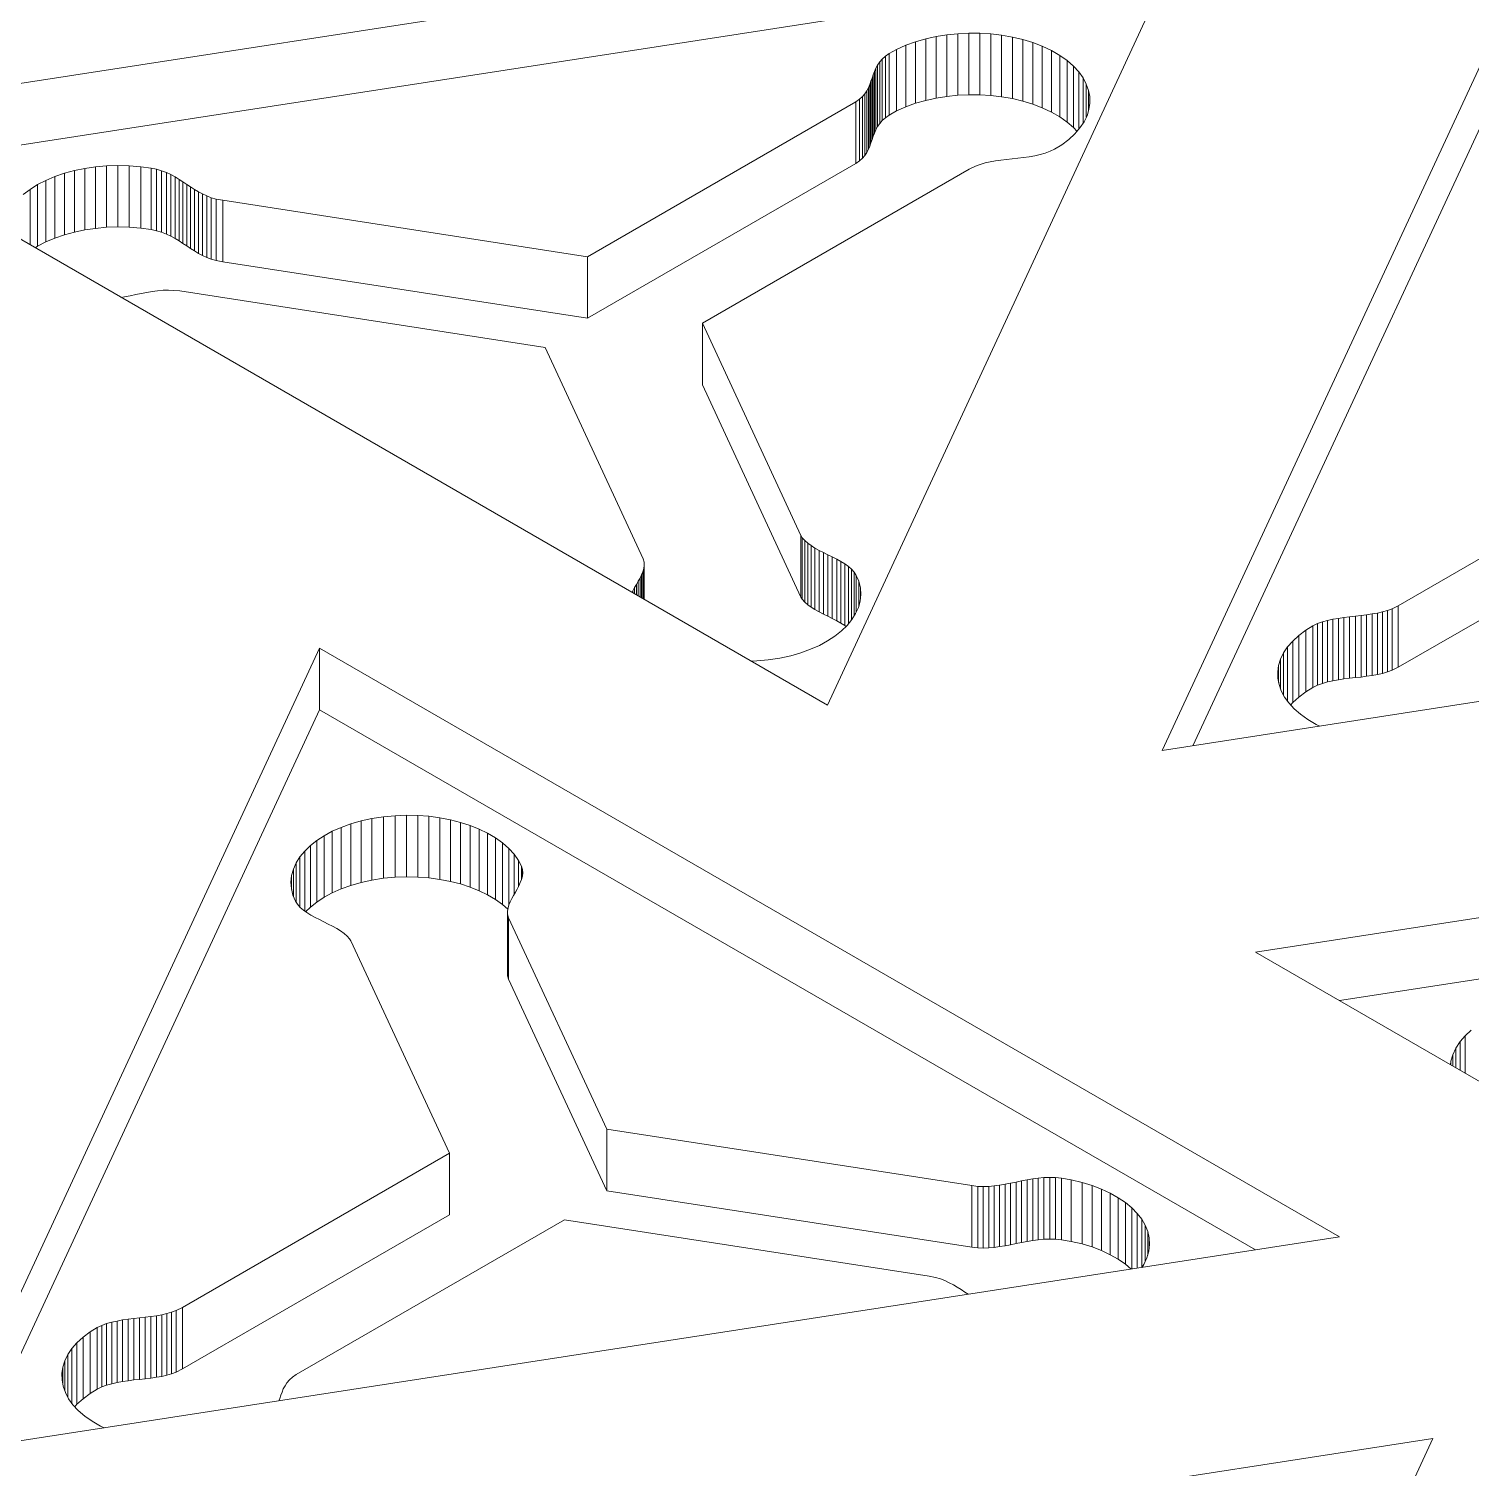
# Model space of a CAD drawing. Header units: inches. Extents: x 2.5 to 18.9, y 2.6 to 12.3.
# Drawn here: x 5.254 to 6.45, y 7.452 to 8.645 of the extents above; entities that cross this region are included whole.
import ezdxf

# ---------------------------------------------------------------- set-up
doc = ezdxf.new("R2010")
doc.units = ezdxf.units.IN
doc.header["$MEASUREMENT"] = 0

# ---------------------------------------------------------------- blocks, each defined once
blk = doc.blocks.new('A$C39963D99')
at = {"color": 0, "linetype": 'Continuous', "lineweight": 0, "extrusion": (3.33067e-16, 0.816497, 0.57735)}
for p, q in [((8.2066, -2.0284), (9.3617, -1.8497)), ((9.3617, -1.8497), (9.0522, -2.5166)), ((9.3298, -2.5543), (9.6393, -1.8874)), ((9.3362, -1.9047), (8.2763, -2.0686)), ((9.6393, -1.9385), (9.3553, -2.5504)), ((9.1423, -1.9622), (9.1512, -1.9607)), ((9.1512, -1.9607), (9.1603, -1.9598)), ((9.1512, -2.0118), (9.1512, -1.9607)), ((9.1603, -1.9598), (9.1694, -1.9594)), ((9.1603, -2.0108), (9.1603, -1.9598)), ((9.1694, -2.0104), (9.1694, -1.9594)), ((9.1694, -1.9594), (9.1786, -1.9594)), ((9.1786, -2.0105), (9.1786, -1.9594)), ((9.1786, -1.9594), (9.1877, -1.96)), ((9.1877, -2.011), (9.1877, -1.96)), ((9.1877, -1.96), (9.1967, -1.961)), ((9.1967, -2.0121), (9.1967, -1.961)), ((9.1967, -1.961), (9.2056, -1.9626)), ((9.1034, -1.9763), (9.1096, -1.9729)), ((9.1096, -1.9729), (9.1173, -1.9694)), ((9.1096, -2.0239), (9.1096, -1.9729)), ((9.1173, -1.9694), (9.1253, -1.9665)), ((9.1173, -2.0205), (9.1173, -1.9694)), ((9.1253, -1.9665), (9.1337, -1.9641)), ((9.1253, -2.0175), (9.1253, -1.9665)), ((9.1337, -1.9641), (9.1423, -1.9622)), ((9.1337, -2.0151), (9.1337, -1.9641)), ((9.1423, -2.0132), (9.1423, -1.9622)), ((9.2056, -2.0136), (9.2056, -1.9626)), ((9.2056, -1.9626), (9.2142, -1.9646)), ((9.2142, -2.0157), (9.2142, -1.9646)), ((9.2142, -1.9646), (9.2225, -1.9672)), ((9.2225, -2.0182), (9.2225, -1.9672)), ((9.2225, -1.9672), (9.2304, -1.9702)), ((9.2304, -2.0213), (9.2304, -1.9702)), ((9.2304, -1.9702), (9.2379, -1.9738)), ((9.0938, -1.9858), (9.0956, -1.9832)), ((9.0956, -1.9832), (9.0977, -1.9808)), ((9.0956, -2.0343), (9.0956, -1.9832)), ((9.0977, -1.9808), (9.1003, -1.9785)), ((9.0977, -2.0318), (9.0977, -1.9808)), ((9.1003, -1.9785), (9.1034, -1.9763)), ((9.1003, -2.0295), (9.1003, -1.9785)), ((9.1034, -2.0273), (9.1034, -1.9763)), ((9.2379, -2.0248), (9.2379, -1.9738)), ((9.2379, -1.9738), (9.2449, -1.9778)), ((9.2449, -2.0288), (9.2449, -1.9778)), ((9.2449, -1.9778), (9.251, -1.9821)), ((9.251, -2.0331), (9.251, -1.9821)), ((9.251, -1.9821), (9.2563, -1.9867)), ((9.0883, -1.9993), (9.0893, -1.9966)), ((9.0893, -1.9966), (9.0902, -1.9939)), ((9.0893, -2.0476), (9.0893, -1.9966)), ((9.0902, -1.9939), (9.0912, -1.9911)), ((9.0902, -2.0449), (9.0902, -1.9939)), ((9.0912, -1.9911), (9.0924, -1.9884)), ((9.0912, -2.0422), (9.0912, -1.9911)), ((9.0924, -1.9884), (9.0938, -1.9858)), ((9.0924, -2.0395), (9.0924, -1.9884)), ((9.0938, -2.0368), (9.0938, -1.9858)), ((9.2563, -2.0377), (9.2563, -1.9867)), ((9.2563, -1.9867), (9.2607, -1.9915)), ((9.2607, -2.0391), (9.2607, -1.9915)), ((9.2607, -1.9915), (9.2642, -1.9965)), ((9.2642, -2.0341), (9.2642, -1.9965)), ((9.2642, -1.9965), (9.2669, -2.0016)), ((9.0833, -2.0097), (9.0849, -2.0072)), ((9.0849, -2.0072), (9.0862, -2.0047)), ((9.0849, -2.0582), (9.0849, -2.0072)), ((9.0862, -2.0047), (9.0874, -2.002)), ((9.0862, -2.0557), (9.0862, -2.0047)), ((9.0874, -2.002), (9.0883, -1.9993)), ((9.0874, -2.053), (9.0874, -2.002)), ((9.0883, -2.0503), (9.0883, -1.9993)), ((9.2669, -2.029), (9.2669, -2.0016)), ((9.2669, -2.0016), (9.2688, -2.0068)), ((9.2688, -2.0237), (9.2688, -2.0068)), ((9.2688, -2.0068), (9.2697, -2.012)), ((8.8533, -2.1448), (9.0757, -2.0164)), ((9.0757, -2.0164), (9.0788, -2.0142)), ((9.0757, -2.0674), (9.0757, -2.0164)), ((9.0788, -2.0142), (9.0813, -2.012)), ((9.0788, -2.0653), (9.0788, -2.0142)), ((9.0813, -2.012), (9.0833, -2.0097)), ((9.0813, -2.0631), (9.0813, -2.012)), ((9.0833, -2.0607), (9.0833, -2.0097)), ((9.1173, -2.0205), (9.1096, -2.0239)), ((9.1253, -2.0175), (9.1173, -2.0205)), ((9.1337, -2.0151), (9.1253, -2.0175)), ((9.1423, -2.0132), (9.1337, -2.0151)), ((9.1512, -2.0118), (9.1423, -2.0132)), ((9.1603, -2.0108), (9.1512, -2.0118)), ((9.1694, -2.0104), (9.1603, -2.0108)), ((9.1786, -2.0105), (9.1694, -2.0104)), ((9.1877, -2.011), (9.1786, -2.0105)), ((9.1967, -2.0121), (9.1877, -2.011)), ((9.2056, -2.0136), (9.1967, -2.0121)), ((9.2142, -2.0157), (9.2056, -2.0136)), ((9.2225, -2.0182), (9.2142, -2.0157)), ((9.2304, -2.0213), (9.2225, -2.0182)), ((9.2698, -2.0173), (9.2691, -2.0226)), ((9.2697, -2.0181), (9.2697, -2.012)), ((9.2697, -2.012), (9.2698, -2.0173)), ((9.0522, -2.5166), (8.2066, -2.0284)), ((9.0977, -2.0318), (9.0956, -2.0343)), ((9.1003, -2.0295), (9.0977, -2.0318)), ((9.1034, -2.0273), (9.1003, -2.0295)), ((9.1096, -2.0239), (9.1034, -2.0273)), ((9.2379, -2.0248), (9.2304, -2.0213)), ((9.2449, -2.0288), (9.2379, -2.0248)), ((9.251, -2.0331), (9.2449, -2.0288)), ((9.265, -2.033), (9.2616, -2.038)), ((9.2675, -2.0278), (9.265, -2.033)), ((9.2691, -2.0226), (9.2675, -2.0278)), ((9.0902, -2.0449), (9.0893, -2.0476)), ((9.0912, -2.0422), (9.0902, -2.0449)), ((9.0924, -2.0395), (9.0912, -2.0422)), ((9.0938, -2.0368), (9.0924, -2.0395)), ((9.0956, -2.0343), (9.0938, -2.0368)), ((9.2563, -2.0377), (9.251, -2.0331)), ((9.2575, -2.0428), (9.2524, -2.0475)), ((9.2592, -2.0409), (9.2563, -2.0377)), ((9.2616, -2.038), (9.2575, -2.0428)), ((9.0862, -2.0557), (9.0849, -2.0582)), ((9.0874, -2.053), (9.0862, -2.0557)), ((9.0883, -2.0503), (9.0874, -2.053)), ((9.0893, -2.0476), (9.0883, -2.0503)), ((9.2406, -2.0555), (9.2368, -2.0573)), ((9.2465, -2.0519), (9.2406, -2.0555)), ((9.2524, -2.0475), (9.2465, -2.0519)), ((9.0757, -2.0674), (8.8533, -2.1958)), ((9.0788, -2.0653), (9.0757, -2.0674)), ((9.0813, -2.0631), (9.0788, -2.0653)), ((9.0833, -2.0607), (9.0813, -2.0631)), ((9.0849, -2.0582), (9.0833, -2.0607)), ((9.1788, -2.0682), (9.1751, -2.0696)), ((9.1829, -2.067), (9.1788, -2.0682)), ((9.1871, -2.0661), (9.1829, -2.067)), ((9.1915, -2.0653), (9.1871, -2.0661)), ((9.1961, -2.0647), (9.1915, -2.0653)), ((9.2007, -2.0641), (9.1961, -2.0647)), ((9.2055, -2.0636), (9.2007, -2.0641)), ((9.2102, -2.063), (9.2055, -2.0636)), ((9.2149, -2.0624), (9.2102, -2.063)), ((9.2196, -2.0618), (9.2149, -2.0624)), ((9.2241, -2.061), (9.2196, -2.0618)), ((9.2285, -2.06), (9.2241, -2.061)), ((9.2328, -2.0588), (9.2285, -2.06)), ((9.2368, -2.0573), (9.2328, -2.0588)), ((8.4043, -2.0815), (8.4117, -2.0783)), ((8.4117, -2.0783), (8.4196, -2.0756)), ((8.4117, -2.1294), (8.4117, -2.0783)), ((8.4196, -2.0756), (8.4279, -2.0734)), ((8.4196, -2.1267), (8.4196, -2.0756)), ((8.4279, -2.0734), (8.4365, -2.0716)), ((8.4279, -2.1244), (8.4279, -2.0734)), ((8.4365, -2.0716), (8.4454, -2.0702)), ((8.4365, -2.1226), (8.4365, -2.0716)), ((8.4454, -2.0702), (8.4546, -2.0694)), ((8.4454, -2.1213), (8.4454, -2.0702)), ((8.4546, -2.0694), (8.464, -2.0691)), ((8.4546, -2.1204), (8.4546, -2.0694)), ((8.464, -2.1201), (8.464, -2.0691)), ((8.464, -2.0691), (8.4734, -2.0693)), ((8.4734, -2.1203), (8.4734, -2.0693)), ((8.4734, -2.0693), (8.483, -2.0701)), ((8.483, -2.1211), (8.483, -2.0701)), ((8.483, -2.0701), (8.4914, -2.0712)), ((8.4914, -2.1222), (8.4914, -2.0712)), ((8.4914, -2.0712), (8.496, -2.0722)), ((8.496, -2.1232), (8.496, -2.0722)), ((8.496, -2.0722), (8.5002, -2.0735)), ((8.5002, -2.1245), (8.5002, -2.0735)), ((8.5002, -2.0735), (8.5041, -2.075)), ((8.5041, -2.126), (8.5041, -2.075)), ((8.5041, -2.075), (8.5078, -2.0767)), ((8.5078, -2.1278), (8.5078, -2.0767)), ((8.5078, -2.0767), (8.5113, -2.0786)), ((8.5113, -2.1297), (8.5113, -2.0786)), ((8.5113, -2.0786), (8.5147, -2.0806)), ((8.5147, -2.1317), (8.5147, -2.0806)), ((8.5147, -2.0806), (8.5179, -2.0827)), ((9.1699, -2.0722), (8.9486, -2.2)), ((9.1751, -2.0696), (9.1699, -2.0722)), ((8.3854, -2.0931), (8.3911, -2.0889)), ((8.3911, -2.0889), (8.3974, -2.085)), ((8.3911, -2.1349), (8.3911, -2.0889)), ((8.3974, -2.085), (8.4043, -2.0815)), ((8.3974, -2.136), (8.3974, -2.085)), ((8.4043, -2.1325), (8.4043, -2.0815)), ((8.5179, -2.1337), (8.5179, -2.0827)), ((8.5179, -2.0827), (8.5211, -2.0848)), ((8.5211, -2.1358), (8.5211, -2.0848)), ((8.5211, -2.0848), (8.5242, -2.0869)), ((8.5242, -2.138), (8.5242, -2.0869)), ((8.5242, -2.0869), (8.5274, -2.089)), ((8.5274, -2.14), (8.5274, -2.089)), ((8.5274, -2.089), (8.5307, -2.0909)), ((8.5307, -2.142), (8.5307, -2.0909)), ((8.5307, -2.0909), (8.5341, -2.0927)), ((8.5341, -2.1438), (8.5341, -2.0927)), ((8.5341, -2.0927), (8.5376, -2.0944)), ((8.5376, -2.1454), (8.5376, -2.0944)), ((8.5376, -2.0944), (8.5414, -2.0958)), ((8.5414, -2.1468), (8.5414, -2.0958)), ((8.5414, -2.0958), (8.5454, -2.097)), ((8.5454, -2.148), (8.5454, -2.097)), ((8.5454, -2.097), (8.5509, -2.098)), ((8.5509, -2.1491), (8.5509, -2.098)), ((8.5509, -2.098), (8.8533, -2.1448)), ((8.4196, -2.1267), (8.4117, -2.1294)), ((8.4279, -2.1244), (8.4196, -2.1267)), ((8.4365, -2.1226), (8.4279, -2.1244)), ((8.4454, -2.1213), (8.4365, -2.1226)), ((8.4546, -2.1204), (8.4454, -2.1213)), ((8.464, -2.1201), (8.4546, -2.1204)), ((8.4734, -2.1203), (8.464, -2.1201)), ((8.483, -2.1211), (8.4734, -2.1203)), ((8.4914, -2.1222), (8.483, -2.1211)), ((8.496, -2.1232), (8.4914, -2.1222)), ((8.5002, -2.1245), (8.496, -2.1232)), ((8.5041, -2.126), (8.5002, -2.1245)), ((8.5078, -2.1278), (8.5041, -2.126)), ((8.5113, -2.1297), (8.5078, -2.1278)), ((8.3974, -2.136), (8.3953, -2.1373)), ((8.4043, -2.1325), (8.3974, -2.136)), ((8.4117, -2.1294), (8.4043, -2.1325)), ((8.5147, -2.1317), (8.5113, -2.1297)), ((8.5179, -2.1337), (8.5147, -2.1317)), ((8.5211, -2.1358), (8.5179, -2.1337)), ((8.5242, -2.138), (8.5211, -2.1358)), ((8.5274, -2.14), (8.5242, -2.138)), ((8.5307, -2.142), (8.5274, -2.14)), ((8.5341, -2.1438), (8.5307, -2.142)), ((8.5376, -2.1454), (8.5341, -2.1438)), ((8.5414, -2.1468), (8.5376, -2.1454)), ((8.5454, -2.148), (8.5414, -2.1468)), ((8.5509, -2.1491), (8.5454, -2.148)), ((8.8533, -2.1958), (8.5509, -2.1491)), ((8.8533, -2.1958), (8.8533, -2.1448)), ((8.4787, -2.1762), (8.4742, -2.1771)), ((8.4833, -2.1753), (8.4787, -2.1762)), ((8.4878, -2.1744), (8.4833, -2.1753)), ((8.4924, -2.1736), (8.4878, -2.1744)), ((8.4969, -2.173), (8.4924, -2.1736)), ((8.5014, -2.1726), (8.4969, -2.173)), ((8.5059, -2.1725), (8.5014, -2.1726)), ((8.5104, -2.1727), (8.5059, -2.1725)), ((8.5154, -2.1732), (8.5104, -2.1727)), ((8.8181, -2.2201), (8.5154, -2.1732)), ((8.4695, -2.178), (8.4665, -2.1785)), ((8.4742, -2.1771), (8.4695, -2.178)), ((8.9486, -2.251), (8.9486, -2.2)), ((8.9486, -2.2), (9.0303, -2.3761)), ((8.8995, -2.3954), (8.8181, -2.2201)), ((9.0303, -2.4271), (8.9486, -2.251)), ((9.5255, -2.4342), (9.7468, -2.3064)), ((9.7468, -2.3575), (9.5255, -2.4853)), ((9.0303, -2.4271), (9.0303, -2.3761)), ((9.0303, -2.3761), (9.0314, -2.3779)), ((9.0314, -2.4289), (9.0314, -2.3779)), ((9.0314, -2.3779), (9.0334, -2.3802)), ((10.4849, -2.3757), (9.3298, -2.5543)), ((9.0334, -2.4312), (9.0334, -2.3802)), ((9.0334, -2.3802), (9.0359, -2.3824)), ((9.0359, -2.4334), (9.0359, -2.3824)), ((9.0359, -2.3824), (9.0388, -2.3844)), ((9.0388, -2.4355), (9.0388, -2.3844)), ((9.0388, -2.3844), (9.0419, -2.3864)), ((9.0419, -2.4374), (9.0419, -2.3864)), ((9.0419, -2.3864), (9.0454, -2.3883)), ((9.0454, -2.4393), (9.0454, -2.3883)), ((9.0454, -2.3883), (9.0489, -2.3901)), ((9.0489, -2.4412), (9.0489, -2.3901)), ((9.0489, -2.3901), (9.0526, -2.392)), ((8.8992, -2.4061), (8.9, -2.4035)), ((8.9003, -2.3982), (8.8995, -2.3954)), ((8.9, -2.4035), (8.9004, -2.4009)), ((8.9, -2.4287), (8.9, -2.4035)), ((8.9004, -2.4009), (8.9003, -2.3982)), ((8.9004, -2.4289), (8.9004, -2.4009)), ((9.0526, -2.443), (9.0526, -2.392)), ((9.0526, -2.392), (9.0563, -2.3938)), ((9.0563, -2.4448), (9.0563, -2.3938)), ((9.0563, -2.3938), (9.0599, -2.3957)), ((9.0599, -2.4467), (9.0599, -2.3957)), ((9.0599, -2.3957), (9.0634, -2.3976)), ((9.0634, -2.4486), (9.0634, -2.3976)), ((9.0634, -2.3976), (9.0666, -2.3996)), ((9.0666, -2.4506), (9.0666, -2.3996)), ((9.0666, -2.3996), (9.0696, -2.4017)), ((9.0696, -2.4493), (9.0696, -2.4017)), ((9.0696, -2.4017), (9.0723, -2.404)), ((8.8939, -2.4166), (8.8954, -2.4139)), ((8.8954, -2.4139), (8.8969, -2.4113)), ((8.8954, -2.4261), (8.8954, -2.4139)), ((8.8969, -2.4113), (8.8982, -2.4087)), ((8.8969, -2.4269), (8.8969, -2.4113)), ((8.8982, -2.4087), (8.8992, -2.4061)), ((8.8982, -2.4277), (8.8982, -2.4087)), ((8.8992, -2.4283), (8.8992, -2.4061)), ((9.0723, -2.4461), (9.0723, -2.404)), ((9.0723, -2.404), (9.0745, -2.4065)), ((9.0745, -2.4426), (9.0745, -2.4065)), ((9.0745, -2.4065), (9.0762, -2.4091)), ((9.0762, -2.4394), (9.0762, -2.4091)), ((9.0762, -2.4091), (9.0782, -2.414)), ((9.0782, -2.4345), (9.0782, -2.414)), ((9.0782, -2.414), (9.0796, -2.4195)), ((8.8904, -2.4231), (8.891, -2.4218)), ((8.891, -2.4218), (8.8924, -2.4192)), ((8.891, -2.4235), (8.891, -2.4218)), ((8.8924, -2.4192), (8.8939, -2.4166)), ((8.8924, -2.4243), (8.8924, -2.4192)), ((8.8939, -2.4252), (8.8939, -2.4166)), ((9.0314, -2.4289), (9.0303, -2.4271)), ((9.0799, -2.425), (9.0794, -2.4304)), ((9.0796, -2.4285), (9.0796, -2.4195)), ((9.0796, -2.4195), (9.0799, -2.425)), ((9.0334, -2.4312), (9.0314, -2.4289)), ((9.0359, -2.4334), (9.0334, -2.4312)), ((9.0388, -2.4355), (9.0359, -2.4334)), ((9.0419, -2.4374), (9.0388, -2.4355)), ((9.0454, -2.4393), (9.0419, -2.4374)), ((9.0489, -2.4412), (9.0454, -2.4393)), ((9.0779, -2.4357), (9.0756, -2.4408)), ((9.0794, -2.4304), (9.0779, -2.4357)), ((9.5083, -2.4403), (9.5126, -2.4394)), ((9.5126, -2.4394), (9.5166, -2.4382)), ((9.5126, -2.4904), (9.5126, -2.4394)), ((9.5166, -2.4382), (9.5204, -2.4368)), ((9.5166, -2.4892), (9.5166, -2.4382)), ((9.5204, -2.4368), (9.5255, -2.4342)), ((9.5204, -2.4878), (9.5204, -2.4368)), ((9.5255, -2.4853), (9.5255, -2.4342)), ((9.0526, -2.443), (9.0489, -2.4412)), ((9.0563, -2.4448), (9.0526, -2.443)), ((9.0599, -2.4467), (9.0563, -2.4448)), ((9.0634, -2.4486), (9.0599, -2.4467)), ((9.0666, -2.4506), (9.0634, -2.4486)), ((9.0686, -2.4506), (9.0639, -2.4552)), ((9.0677, -2.4514), (9.0666, -2.4506)), ((9.0725, -2.4458), (9.0686, -2.4506)), ((9.0756, -2.4408), (9.0725, -2.4458)), ((9.4489, -2.4546), (9.4548, -2.4509)), ((9.4548, -2.4509), (9.4586, -2.4491)), ((9.4548, -2.502), (9.4548, -2.4509)), ((9.4586, -2.4491), (9.4626, -2.4477)), ((9.4586, -2.5002), (9.4586, -2.4491)), ((9.4626, -2.4477), (9.4669, -2.4465)), ((9.4626, -2.4987), (9.4626, -2.4477)), ((9.4669, -2.4465), (9.4713, -2.4455)), ((9.4669, -2.4975), (9.4669, -2.4465)), ((9.4713, -2.4455), (9.4759, -2.4447)), ((9.4713, -2.4965), (9.4713, -2.4455)), ((9.4759, -2.4447), (9.4805, -2.444)), ((9.4759, -2.4957), (9.4759, -2.4447)), ((9.4805, -2.444), (9.4852, -2.4434)), ((9.4805, -2.495), (9.4805, -2.444)), ((9.4852, -2.4434), (9.49, -2.4429)), ((9.4852, -2.4944), (9.4852, -2.4434)), ((9.49, -2.4429), (9.4947, -2.4423)), ((9.49, -2.4939), (9.49, -2.4429)), ((9.4947, -2.4423), (9.4993, -2.4418)), ((9.4947, -2.4934), (9.4947, -2.4423)), ((9.4993, -2.4418), (9.5039, -2.4411)), ((9.4993, -2.4928), (9.4993, -2.4418)), ((9.5039, -2.4411), (9.5083, -2.4403)), ((9.5039, -2.4921), (9.5039, -2.4411)), ((9.5083, -2.4914), (9.5083, -2.4403)), ((9.0524, -2.4634), (9.0457, -2.4671)), ((9.0585, -2.4595), (9.0524, -2.4634)), ((9.0639, -2.4552), (9.0585, -2.4595)), ((9.438, -2.4636), (9.443, -2.4589)), ((9.443, -2.4589), (9.4489, -2.4546)), ((9.443, -2.51), (9.443, -2.4589)), ((9.4489, -2.5056), (9.4489, -2.4546)), ((8.3217, -3.1364), (8.6311, -2.4695)), ((8.6311, -2.5205), (8.6311, -2.4695)), ((8.6311, -2.4695), (9.4768, -2.9577)), ((9.0303, -2.4732), (9.0218, -2.4757)), ((9.0383, -2.4704), (9.0303, -2.4732)), ((9.0457, -2.4671), (9.0383, -2.4704)), ((9.428, -2.4786), (9.4304, -2.4734)), ((9.4304, -2.4734), (9.4338, -2.4684)), ((9.4304, -2.5085), (9.4304, -2.4734)), ((9.4338, -2.4684), (9.438, -2.4636)), ((9.4338, -2.5136), (9.4338, -2.4684)), ((9.438, -2.5146), (9.438, -2.4636)), ((8.9937, -2.48), (8.9892, -2.4802)), ((9.0032, -2.4791), (8.9937, -2.48)), ((9.0127, -2.4777), (9.0032, -2.4791)), ((9.0218, -2.4757), (9.0127, -2.4777)), ((9.4256, -2.4891), (9.4263, -2.4838)), ((9.4263, -2.4838), (9.428, -2.4786)), ((9.4263, -2.4979), (9.4263, -2.4838)), ((9.428, -2.5033), (9.428, -2.4786)), ((9.5255, -2.4853), (9.5204, -2.4878)), ((9.4257, -2.4944), (9.4256, -2.4891)), ((9.4267, -2.4996), (9.4257, -2.4944)), ((9.4626, -2.4987), (9.4586, -2.5002)), ((9.4669, -2.4975), (9.4626, -2.4987)), ((9.4713, -2.4965), (9.4669, -2.4975)), ((9.4759, -2.4957), (9.4713, -2.4965)), ((9.4805, -2.495), (9.4759, -2.4957)), ((9.4852, -2.4944), (9.4805, -2.495)), ((9.49, -2.4939), (9.4852, -2.4944)), ((9.4947, -2.4934), (9.49, -2.4939)), ((9.4993, -2.4928), (9.4947, -2.4934)), ((9.5039, -2.4921), (9.4993, -2.4928)), ((9.5083, -2.4914), (9.5039, -2.4921)), ((9.5126, -2.4904), (9.5083, -2.4914)), ((9.5166, -2.4892), (9.5126, -2.4904)), ((9.5204, -2.4878), (9.5166, -2.4892)), ((9.4285, -2.5049), (9.4267, -2.4996)), ((9.4312, -2.51), (9.4285, -2.5049)), ((9.4347, -2.5149), (9.4312, -2.51)), ((9.443, -2.51), (9.438, -2.5146)), ((9.4489, -2.5056), (9.443, -2.51)), ((9.4548, -2.502), (9.4489, -2.5056)), ((9.4586, -2.5002), (9.4548, -2.502)), ((8.6311, -2.5205), (8.3472, -3.1324)), ((9.4071, -2.9685), (8.6311, -2.5205)), ((9.4391, -2.5197), (9.4347, -2.5149)), ((9.438, -2.5146), (9.4363, -2.5166)), ((9.4444, -2.5243), (9.4391, -2.5197)), ((9.4505, -2.5286), (9.4444, -2.5243)), ((9.4575, -2.5327), (9.4505, -2.5286)), ((9.4606, -2.5341), (9.4575, -2.5327)), ((9.4072, -2.7216), (10.5623, -2.5429)), ((10.5368, -2.5978), (9.4769, -2.7618)), ((8.6417, -2.6213), (8.6491, -2.6181)), ((8.6491, -2.6181), (8.6571, -2.6152)), ((8.6491, -2.6691), (8.6491, -2.6181)), ((8.6571, -2.6152), (8.6656, -2.6127)), ((8.6571, -2.6662), (8.6571, -2.6152)), ((8.6656, -2.6127), (8.6746, -2.6108)), ((8.6656, -2.6638), (8.6656, -2.6127)), ((8.6746, -2.6108), (8.6841, -2.6093)), ((8.6746, -2.6618), (8.6746, -2.6108)), ((8.6841, -2.6093), (8.6937, -2.6084)), ((8.6841, -2.6603), (8.6841, -2.6093)), ((8.6937, -2.6084), (8.7032, -2.608)), ((8.6937, -2.6594), (8.6937, -2.6084)), ((8.7032, -2.6591), (8.7032, -2.608)), ((8.7032, -2.608), (8.7126, -2.6082)), ((8.7126, -2.6593), (8.7126, -2.6082)), ((8.7126, -2.6082), (8.7218, -2.6089)), ((8.7218, -2.66), (8.7218, -2.6089)), ((8.7218, -2.6089), (8.7308, -2.6101)), ((8.7308, -2.6612), (8.7308, -2.6101)), ((8.7308, -2.6101), (8.7396, -2.6118)), ((8.7396, -2.6629), (8.7396, -2.6118)), ((8.7396, -2.6118), (8.7479, -2.614)), ((8.7479, -2.665), (8.7479, -2.614)), ((8.7479, -2.614), (8.7559, -2.6166)), ((8.7559, -2.6676), (8.7559, -2.6166)), ((8.7559, -2.6166), (8.7635, -2.6196)), ((8.6235, -2.6332), (8.6289, -2.629)), ((8.6289, -2.629), (8.635, -2.625)), ((8.6289, -2.68), (8.6289, -2.629)), ((8.635, -2.625), (8.6417, -2.6213)), ((8.635, -2.676), (8.635, -2.625)), ((8.6417, -2.6724), (8.6417, -2.6213)), ((8.7635, -2.6706), (8.7635, -2.6196)), ((8.7635, -2.6196), (8.7705, -2.623)), ((8.7705, -2.674), (8.7705, -2.623)), ((8.7705, -2.623), (8.777, -2.6268)), ((8.777, -2.6779), (8.777, -2.6268)), ((8.777, -2.6268), (8.7828, -2.631)), ((8.6117, -2.6476), (8.6149, -2.6426)), ((8.6149, -2.6426), (8.6188, -2.6378)), ((8.6149, -2.6842), (8.6149, -2.6426)), ((8.6188, -2.6378), (8.6235, -2.6332)), ((8.6188, -2.6874), (8.6188, -2.6378)), ((8.6235, -2.6843), (8.6235, -2.6332)), ((8.7828, -2.682), (8.7828, -2.631)), ((8.7828, -2.631), (8.788, -2.6355)), ((8.788, -2.6829), (8.788, -2.6355)), ((8.788, -2.6355), (8.7924, -2.6404)), ((8.7924, -2.6737), (8.7924, -2.6404)), ((8.7924, -2.6404), (8.796, -2.6455)), ((8.608, -2.658), (8.6094, -2.6527)), ((8.6094, -2.6527), (8.6117, -2.6476)), ((8.6094, -2.6752), (8.6094, -2.6527)), ((8.6117, -2.6802), (8.6117, -2.6476)), ((8.796, -2.6673), (8.796, -2.6455)), ((8.796, -2.6455), (8.7985, -2.6503)), ((8.7985, -2.6617), (8.7985, -2.6503)), ((8.7985, -2.6503), (8.7993, -2.6531)), ((8.7993, -2.6586), (8.7993, -2.6531)), ((8.7993, -2.6531), (8.7996, -2.6558)), ((8.6074, -2.6634), (8.608, -2.658)), ((8.6078, -2.6689), (8.6074, -2.6634)), ((8.608, -2.6697), (8.608, -2.658)), ((8.6571, -2.6662), (8.6491, -2.6691)), ((8.6656, -2.6638), (8.6571, -2.6662)), ((8.6746, -2.6618), (8.6656, -2.6638)), ((8.6841, -2.6603), (8.6746, -2.6618)), ((8.6937, -2.6594), (8.6841, -2.6603)), ((8.7032, -2.6591), (8.6937, -2.6594)), ((8.7126, -2.6593), (8.7032, -2.6591)), ((8.7218, -2.66), (8.7126, -2.6593)), ((8.7308, -2.6612), (8.7218, -2.66)), ((8.7396, -2.6629), (8.7308, -2.6612)), ((8.7479, -2.665), (8.7396, -2.6629)), ((8.7559, -2.6676), (8.7479, -2.665)), ((8.7964, -2.6666), (8.795, -2.6692)), ((8.7976, -2.6639), (8.7964, -2.6666)), ((8.7986, -2.6612), (8.7976, -2.6639)), ((8.7993, -2.6585), (8.7986, -2.6612)), ((8.7996, -2.6558), (8.7993, -2.6585)), ((8.6091, -2.6744), (8.6078, -2.6689)), ((8.6111, -2.6793), (8.6091, -2.6744)), ((8.635, -2.676), (8.6289, -2.68)), ((8.6417, -2.6724), (8.635, -2.676)), ((8.6491, -2.6691), (8.6417, -2.6724)), ((8.7635, -2.6706), (8.7559, -2.6676)), ((8.7705, -2.674), (8.7635, -2.6706)), ((8.777, -2.6779), (8.7705, -2.674)), ((8.7828, -2.682), (8.777, -2.6779)), ((8.7905, -2.6771), (8.7892, -2.6797)), ((8.7919, -2.6745), (8.7905, -2.6771)), ((8.7935, -2.6719), (8.7919, -2.6745)), ((8.795, -2.6692), (8.7935, -2.6719)), ((8.6128, -2.6819), (8.6111, -2.6793)), ((8.6151, -2.6844), (8.6128, -2.6819)), ((8.6177, -2.6867), (8.6151, -2.6844)), ((8.6207, -2.6888), (8.6177, -2.6867)), ((8.6235, -2.6843), (8.6196, -2.688)), ((8.624, -2.6908), (8.6207, -2.6888)), ((8.6289, -2.68), (8.6235, -2.6843)), ((8.7872, -2.6859), (8.7828, -2.682)), ((8.7874, -2.6849), (8.787, -2.6875)), ((8.787, -2.7386), (8.787, -2.6875)), ((8.787, -2.6875), (8.7871, -2.6902)), ((8.7871, -2.7412), (8.7871, -2.6902)), ((8.7871, -2.6902), (8.7878, -2.693)), ((8.7881, -2.6823), (8.7874, -2.6849)), ((8.7892, -2.6797), (8.7881, -2.6823)), ((8.6275, -2.6928), (8.624, -2.6908)), ((8.6311, -2.6946), (8.6275, -2.6928)), ((8.6348, -2.6965), (8.6311, -2.6946)), ((8.6384, -2.6983), (8.6348, -2.6965)), ((8.642, -2.7001), (8.6384, -2.6983)), ((8.6454, -2.702), (8.642, -2.7001)), ((8.6486, -2.704), (8.6454, -2.702)), ((8.7878, -2.7441), (8.7878, -2.693)), ((8.7878, -2.693), (8.8692, -2.8683)), ((8.6515, -2.706), (8.6486, -2.704)), ((8.654, -2.7082), (8.6515, -2.706)), ((8.656, -2.7106), (8.654, -2.7082)), ((8.657, -2.7123), (8.656, -2.7106)), ((8.7388, -2.8884), (8.657, -2.7123)), ((10.2528, -3.2098), (9.4072, -2.7216)), ((8.7871, -2.7412), (8.787, -2.7386)), ((8.7878, -2.7441), (8.7871, -2.7412)), ((8.8692, -2.9194), (8.7878, -2.7441)), ((9.581, -2.7909), (9.586, -2.7863)), ((9.5733, -2.8011), (9.5768, -2.7958)), ((9.5768, -2.7958), (9.581, -2.7909)), ((9.5768, -2.8194), (9.5768, -2.7958)), ((9.581, -2.8219), (9.581, -2.7909)), ((9.5692, -2.8121), (9.5708, -2.8066)), ((9.5708, -2.8066), (9.5733, -2.8011)), ((9.5708, -2.816), (9.5708, -2.8066)), ((9.5733, -2.8175), (9.5733, -2.8011)), ((9.5689, -2.8149), (9.5692, -2.8121)), ((9.5692, -2.8151), (9.5692, -2.8121)), ((8.8692, -2.9194), (8.8692, -2.8683)), ((8.8692, -2.8683), (9.1719, -2.9152)), ((8.5174, -3.0162), (8.7388, -2.8884)), ((8.7388, -2.9395), (8.7388, -2.8884)), ((9.1719, -2.9662), (9.1719, -2.9152)), ((9.1719, -2.9152), (9.1769, -2.9158)), ((9.1769, -2.9668), (9.1769, -2.9158)), ((9.1769, -2.9158), (9.1815, -2.9159)), ((9.1815, -2.9159), (9.186, -2.9158)), ((9.1815, -2.967), (9.1815, -2.9159)), ((9.186, -2.9158), (9.1905, -2.9154)), ((9.186, -2.9668), (9.186, -2.9158)), ((9.1905, -2.9154), (9.195, -2.9148)), ((9.1905, -2.9664), (9.1905, -2.9154)), ((9.195, -2.9148), (9.1995, -2.914)), ((9.195, -2.9658), (9.195, -2.9148)), ((9.1995, -2.914), (9.2041, -2.9132)), ((9.1995, -2.9651), (9.1995, -2.914)), ((9.2041, -2.9132), (9.2086, -2.9123)), ((9.2041, -2.9642), (9.2041, -2.9132)), ((9.2086, -2.9123), (9.2132, -2.9113)), ((9.2086, -2.9633), (9.2086, -2.9123)), ((9.2132, -2.9113), (9.2178, -2.9105)), ((9.2132, -2.9624), (9.2132, -2.9113)), ((9.2178, -2.9105), (9.2225, -2.9097)), ((9.2178, -2.9615), (9.2178, -2.9105)), ((9.2225, -2.9097), (9.2271, -2.9091)), ((9.2225, -2.9607), (9.2225, -2.9097)), ((9.2271, -2.9091), (9.2318, -2.9086)), ((9.2271, -2.9601), (9.2271, -2.9091)), ((9.2318, -2.9086), (9.2366, -2.9085)), ((9.2318, -2.9597), (9.2318, -2.9086)), ((9.2366, -2.9595), (9.2366, -2.9085)), ((9.2366, -2.9085), (9.2414, -2.9086)), ((9.2414, -2.9596), (9.2414, -2.9086)), ((9.2414, -2.9086), (9.2462, -2.909)), ((9.2462, -2.9601), (9.2462, -2.909)), ((9.2462, -2.909), (9.2544, -2.9105)), ((9.2544, -2.9615), (9.2544, -2.9105)), ((9.2544, -2.9105), (9.2634, -2.9126)), ((9.2634, -2.9636), (9.2634, -2.9126)), ((9.2634, -2.9126), (9.2718, -2.9151)), ((9.2718, -2.9661), (9.2718, -2.9151)), ((9.2718, -2.9151), (9.2796, -2.9181)), ((9.1719, -2.9662), (8.8692, -2.9194)), ((9.2796, -2.9691), (9.2796, -2.9181)), ((9.2796, -2.9181), (9.2868, -2.9215)), ((9.2868, -2.9725), (9.2868, -2.9215)), ((9.2868, -2.9215), (9.2934, -2.9252)), ((9.2934, -2.9762), (9.2934, -2.9252)), ((9.2934, -2.9252), (9.2993, -2.9293)), ((9.2993, -2.9803), (9.2993, -2.9293)), ((9.2993, -2.9293), (9.3046, -2.9336)), ((8.7388, -2.9395), (8.5174, -3.0673)), ((9.3046, -2.9843), (9.3046, -2.9336)), ((9.3046, -2.9336), (9.309, -2.9382)), ((9.309, -2.9836), (9.309, -2.9382)), ((9.309, -2.9382), (9.3128, -2.9431)), ((8.8341, -2.9436), (8.6117, -3.072)), ((9.1365, -2.9904), (8.8341, -2.9436)), ((9.3128, -2.9831), (9.3128, -2.9431)), ((9.3128, -2.9431), (9.3157, -2.9481)), ((9.3157, -2.9782), (9.3157, -2.9481)), ((9.3157, -2.9481), (9.3178, -2.9533)), ((9.3178, -2.9729), (9.3178, -2.9533)), ((9.3178, -2.9533), (9.319, -2.9586)), ((9.4768, -2.9577), (8.3217, -3.1364)), ((9.195, -2.9658), (9.1905, -2.9664)), ((9.1995, -2.9651), (9.195, -2.9658)), ((9.2041, -2.9642), (9.1995, -2.9651)), ((9.2086, -2.9633), (9.2041, -2.9642)), ((9.2132, -2.9624), (9.2086, -2.9633)), ((9.2178, -2.9615), (9.2132, -2.9624)), ((9.2225, -2.9607), (9.2178, -2.9615)), ((9.2271, -2.9601), (9.2225, -2.9607)), ((9.2318, -2.9597), (9.2271, -2.9601)), ((9.2366, -2.9595), (9.2318, -2.9597)), ((9.2414, -2.9596), (9.2366, -2.9595)), ((9.2462, -2.9601), (9.2414, -2.9596)), ((9.2544, -2.9615), (9.2462, -2.9601)), ((9.2634, -2.9636), (9.2544, -2.9615)), ((9.2718, -2.9661), (9.2634, -2.9636)), ((9.3193, -2.964), (9.3187, -2.9695)), ((9.319, -2.967), (9.319, -2.9586)), ((9.319, -2.9586), (9.3193, -2.964)), ((9.1769, -2.9668), (9.1719, -2.9662)), ((9.1815, -2.967), (9.1769, -2.9668)), ((9.186, -2.9668), (9.1815, -2.967)), ((9.1905, -2.9664), (9.186, -2.9668)), ((9.2796, -2.9691), (9.2718, -2.9661)), ((9.2868, -2.9725), (9.2796, -2.9691)), ((9.2934, -2.9762), (9.2868, -2.9725)), ((9.2993, -2.9803), (9.2934, -2.9762)), ((9.3172, -2.975), (9.3146, -2.9805)), ((9.3187, -2.9695), (9.3172, -2.975)), ((9.3042, -2.9844), (9.2993, -2.9803)), ((9.3146, -2.9805), (9.313, -2.983)), ((9.1419, -2.9915), (9.1365, -2.9904)), ((9.146, -2.9926), (9.1419, -2.9915)), ((9.1497, -2.994), (9.146, -2.9926)), ((9.1533, -2.9957), (9.1497, -2.994)), ((9.1567, -2.9975), (9.1533, -2.9957)), ((9.1599, -2.9994), (9.1567, -2.9975)), ((9.1631, -3.0015), (9.1599, -2.9994)), ((9.1663, -3.0036), (9.1631, -3.0015)), ((9.1689, -3.0053), (9.1663, -3.0036)), ((8.4725, -3.026), (8.4772, -3.0254)), ((8.4772, -3.0254), (8.4819, -3.0249)), ((8.4772, -3.0764), (8.4772, -3.0254)), ((8.4819, -3.0249), (8.4866, -3.0243)), ((8.4819, -3.0759), (8.4819, -3.0249)), ((8.4866, -3.0243), (8.4913, -3.0238)), ((8.4866, -3.0754), (8.4866, -3.0243)), ((8.4913, -3.0238), (8.4958, -3.0231)), ((8.4913, -3.0748), (8.4913, -3.0238)), ((8.4958, -3.0231), (8.5003, -3.0223)), ((8.4958, -3.0741), (8.4958, -3.0231)), ((8.5003, -3.0223), (8.5045, -3.0214)), ((8.5003, -3.0734), (8.5003, -3.0223)), ((8.5045, -3.0214), (8.5085, -3.0202)), ((8.5045, -3.0724), (8.5045, -3.0214)), ((8.5085, -3.0202), (8.5123, -3.0188)), ((8.5085, -3.0712), (8.5085, -3.0202)), ((8.5123, -3.0188), (8.5174, -3.0162)), ((8.5123, -3.0698), (8.5123, -3.0188)), ((8.5174, -3.0673), (8.5174, -3.0162)), ((8.435, -3.0409), (8.4409, -3.0366)), ((8.4409, -3.0366), (8.4468, -3.0329)), ((8.4409, -3.0876), (8.4409, -3.0366)), ((8.4468, -3.0329), (8.4506, -3.0311)), ((8.4468, -3.084), (8.4468, -3.0329)), ((8.4506, -3.0311), (8.4546, -3.0297)), ((8.4506, -3.0822), (8.4506, -3.0311)), ((8.4546, -3.0297), (8.4588, -3.0284)), ((8.4546, -3.0807), (8.4546, -3.0297)), ((8.4588, -3.0284), (8.4633, -3.0275)), ((8.4588, -3.0795), (8.4588, -3.0284)), ((8.4633, -3.0275), (8.4678, -3.0266)), ((8.4633, -3.0785), (8.4633, -3.0275)), ((8.4678, -3.0266), (8.4725, -3.026)), ((8.4678, -3.0777), (8.4678, -3.0266)), ((8.4725, -3.077), (8.4725, -3.026)), ((8.4257, -3.0504), (8.4299, -3.0456)), ((8.4299, -3.0456), (8.435, -3.0409)), ((8.4299, -3.0966), (8.4299, -3.0456)), ((8.435, -3.092), (8.435, -3.0409)), ((8.4183, -3.0658), (8.4199, -3.0606)), ((8.4199, -3.0606), (8.4224, -3.0554)), ((8.4199, -3.0853), (8.4199, -3.0606)), ((8.4224, -3.0554), (8.4257, -3.0504)), ((8.4224, -3.0905), (8.4224, -3.0554)), ((8.4257, -3.0956), (8.4257, -3.0504)), ((8.4175, -3.0711), (8.4183, -3.0658)), ((8.4176, -3.0764), (8.4175, -3.0711)), ((8.4183, -3.0799), (8.4183, -3.0658)), ((8.5003, -3.0734), (8.4958, -3.0741)), ((8.5045, -3.0724), (8.5003, -3.0734)), ((8.5085, -3.0712), (8.5045, -3.0724)), ((8.5123, -3.0698), (8.5085, -3.0712)), ((8.5174, -3.0673), (8.5123, -3.0698)), ((8.6117, -3.072), (8.6086, -3.0742)), ((8.4186, -3.0816), (8.4176, -3.0764)), ((8.4204, -3.0869), (8.4186, -3.0816)), ((8.4468, -3.084), (8.4409, -3.0876)), ((8.4506, -3.0822), (8.4468, -3.084)), ((8.4546, -3.0807), (8.4506, -3.0822)), ((8.4588, -3.0795), (8.4546, -3.0807)), ((8.4633, -3.0785), (8.4588, -3.0795)), ((8.4678, -3.0777), (8.4633, -3.0785)), ((8.4725, -3.077), (8.4678, -3.0777)), ((8.4772, -3.0764), (8.4725, -3.077)), ((8.4819, -3.0759), (8.4772, -3.0764)), ((8.4866, -3.0754), (8.4819, -3.0759)), ((8.4913, -3.0748), (8.4866, -3.0754)), ((8.4958, -3.0741), (8.4913, -3.0748)), ((8.6011, -3.0838), (8.6, -3.0864)), ((8.6025, -3.0812), (8.6011, -3.0838)), ((8.6041, -3.0787), (8.6025, -3.0812)), ((8.6061, -3.0764), (8.6041, -3.0787)), ((8.6086, -3.0742), (8.6061, -3.0764)), ((8.4231, -3.092), (8.4204, -3.0869)), ((8.4267, -3.0969), (8.4231, -3.092)), ((8.4311, -3.1017), (8.4267, -3.0969)), ((8.4299, -3.0966), (8.4282, -3.0986)), ((8.435, -3.092), (8.4299, -3.0966)), ((8.4409, -3.0876), (8.435, -3.092)), ((8.5981, -3.0918), (8.5975, -3.0937)), ((8.599, -3.0891), (8.5981, -3.0918)), ((8.6, -3.0864), (8.599, -3.0891)), ((8.4364, -3.1063), (8.4311, -3.1017)), ((8.4425, -3.1106), (8.4364, -3.1063)), ((8.4494, -3.1147), (8.4425, -3.1106)), ((8.4526, -3.1161), (8.4494, -3.1147)), ((8.3991, -3.3036), (9.5542, -3.1249)), ((9.5542, -3.1249), (9.2447, -3.7918))]:
    blk.add_line(p, q, dxfattribs=at)

msp = doc.modelspace()

# ---------------------------------------------------------------- block references
msp.add_blockref('A$C39963D99', (-3.1356, 10.6011))

doc.saveas('drawing.dxf')
